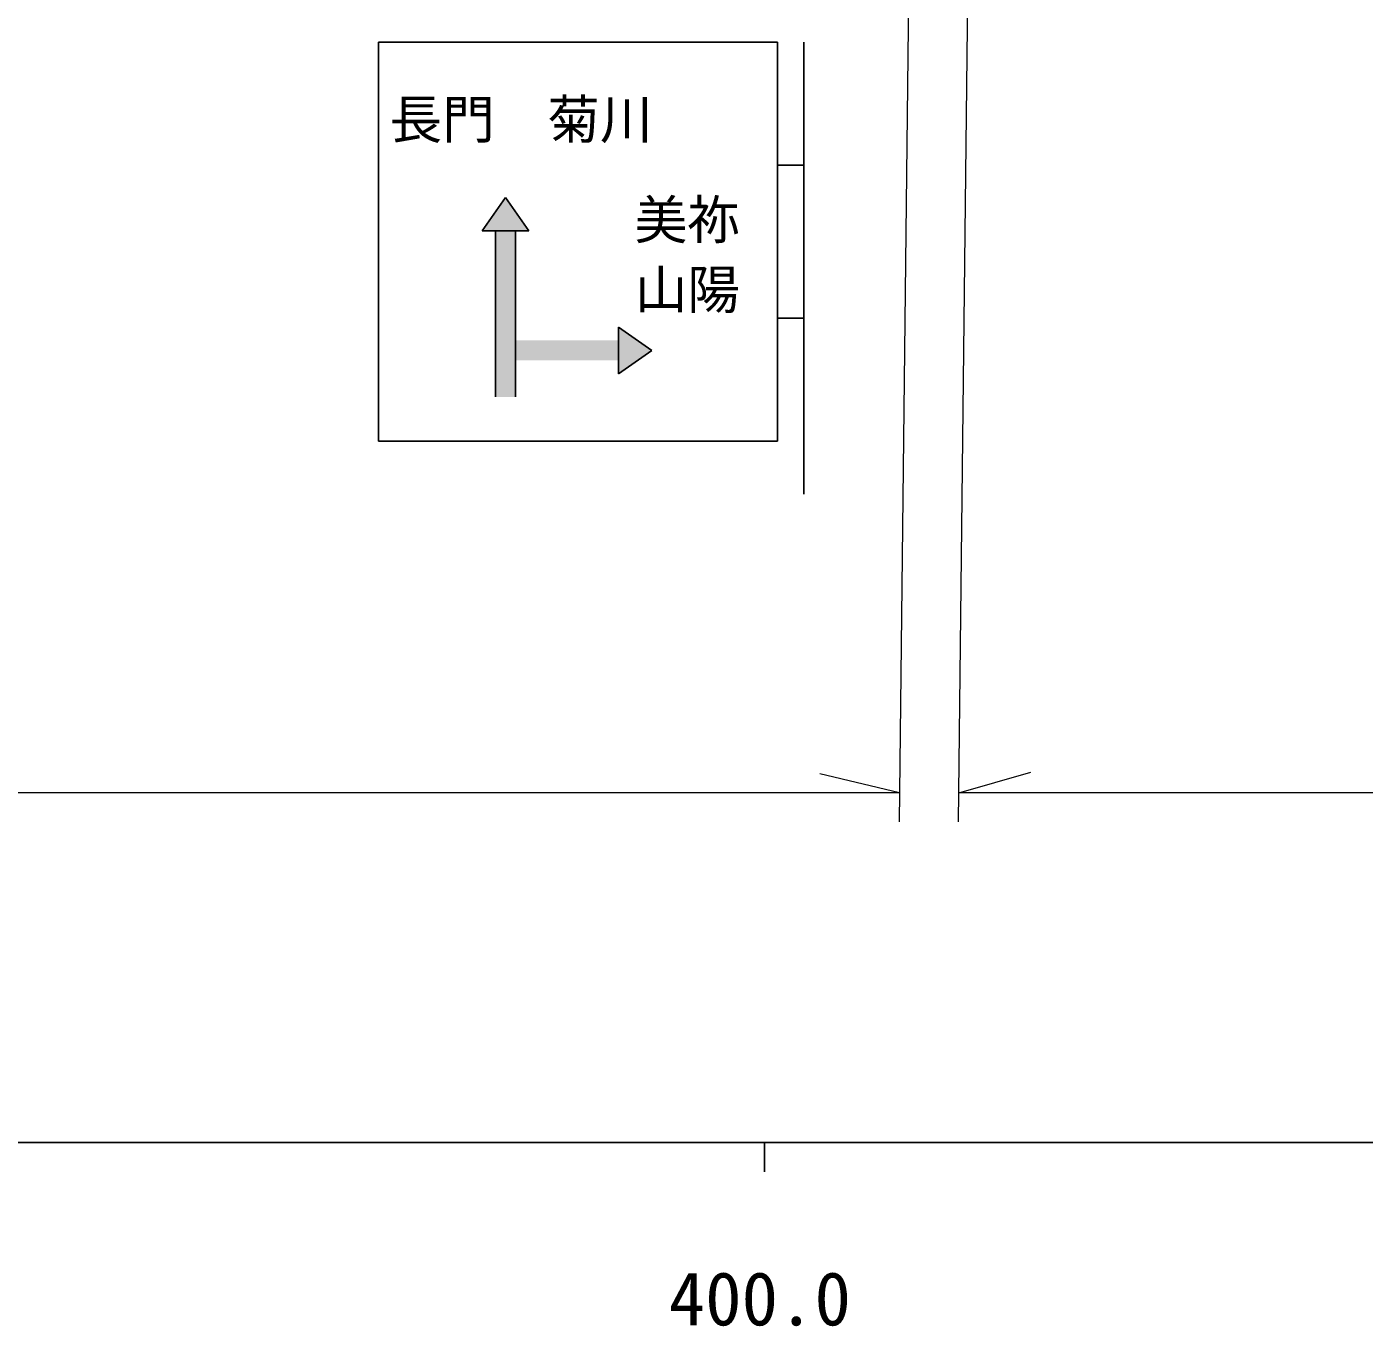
# Model space of a CAD drawing. Units: millimetres, scale not verified. Extents: x 40000 to 679997, y 20000 to 379998.
# Drawn here: x 442765 to 488519, y 198714 to 243177 of the extents above; entities that cross this region are included whole.
import ezdxf
from ezdxf.enums import TextEntityAlignment as Align

# ---------------------------------------------------------------- set-up
doc = ezdxf.new("R2010")
doc.units = ezdxf.units.MM
doc.header["$LTSCALE"] = 999.995
for name, color, linetype, lineweight in [('M-STR-HTXT', 7, 'Continuous', 13), ('M-STR-STRC', 7, 'Continuous', 25), ('M-TTL-BAND', 7, 'Continuous', 25)]:
    doc.layers.add(name, color=color, linetype=linetype, lineweight=lineweight)
doc.styles.add('ＭＳ ゴシック', font='')
doc.styles.get('ＭＳ ゴシック').set_extended_font_data('MS Gothic')

msp = doc.modelspace()

# ---------------------------------------------------------------- hatches: boundary and pattern name
at = {"layer": 'M-STR-STRC'}
for points in [[(459141.9, 237333.8), (458345.6, 236196.3), (458800.6, 236196.3), (459483.1, 236196.3), (459938.1, 236196.3)], [(459483.1, 236196.3), (458800.6, 236196.3), (458800.6, 232442.6), (459483.1, 232442.6)], [(463009.3, 232897.6), (463009.3, 232442.6), (463009.3, 231760.1), (463009.3, 231305.1), (464146.8, 232101.4)], [(459483.1, 232442.6), (458800.6, 232442.6), (458800.6, 231760.1), (459483.1, 231760.1)], [(463009.3, 232442.6), (459483.1, 232442.6), (459483.1, 231760.1), (463009.3, 231760.1)], [(459483.1, 231760.1), (458800.6, 231760.1), (458800.6, 230508.9), (459483.1, 230508.9)]]:
    msp.add_hatch(color=256, dxfattribs=at).paths.add_polyline_path(points)

# ---------------------------------------------------------------- linework, layer by layer
at = {"layer": 'M-STR-HTXT'}
for p, q in [((473183.1, 266237.3), (472606.6, 215968.5)), ((474636.7, 215968.5), (475213, 266223.5)), ((472618.1, 216968.5), (469899.4, 217620.1)), ((474648.2, 216968.5), (477110.6, 217674.4)), ((472618.1, 216968.5), (237961.8, 216968.5)), ((548441.7, 216968.5), (474648.2, 216968.5))]:
    msp.add_line(p, q, dxfattribs=at)
at = {"layer": 'M-STR-STRC'}
for p, q in [((454793.1, 242650.5), (454793.1, 229000.5)), ((468443.1, 242650.5), (454793.1, 242650.5)), ((468443.1, 242650.5), (468443.1, 229000.5)), ((469353.1, 242650.5), (469353.1, 227180.5)), ((469353.1, 238441.7), (468443.1, 238441.7)), ((459141.9, 237333.8), (458345.6, 236196.3)), ((459938.1, 236196.3), (459141.9, 237333.8)), ((458345.6, 236196.3), (459938.1, 236196.3)), ((458800.6, 236196.3), (458800.6, 230508.9)), ((459483.1, 236196.3), (459483.1, 230508.9)), ((464146.8, 232101.4), (463009.3, 232897.6)), ((463009.3, 232897.6), (463009.3, 231305.1)), ((469353.1, 233209.3), (468443.1, 233209.3)), ((463009.3, 231305.1), (464146.8, 232101.4)), ((468443.1, 229000.5), (454793.1, 229000.5))]:
    msp.add_line(p, q, dxfattribs=at)
at = {"layer": 'M-TTL-BAND'}
for p, q in [((39999.8, 204999), (578997.2, 204999)), ((467997.8, 204999), (467997.8, 203999))]:
    msp.add_line(p, q, dxfattribs=at)

# ---------------------------------------------------------------- texts
at = {"layer": 'M-STR-STRC', "style": 'ＭＳ ゴシック'}
for s, p in [('長門\u3000菊川', (455173.2, 238953.4)), ('美祢', (463562.6, 235517.9)), ('山陽', (463562.6, 233128.7))]:
    msp.add_text(s, height=1320, dxfattribs=at).set_placement(p, align=Align.BOTTOM_LEFT)
at = {"layer": 'M-TTL-BAND', "style": 'ＭＳ ゴシック'}
msp.add_text('400.0', height=1833, dxfattribs=at).set_placement((467842.1, 198193.7), align=Align.BOTTOM_CENTER)

doc.saveas('drawing.dxf')
